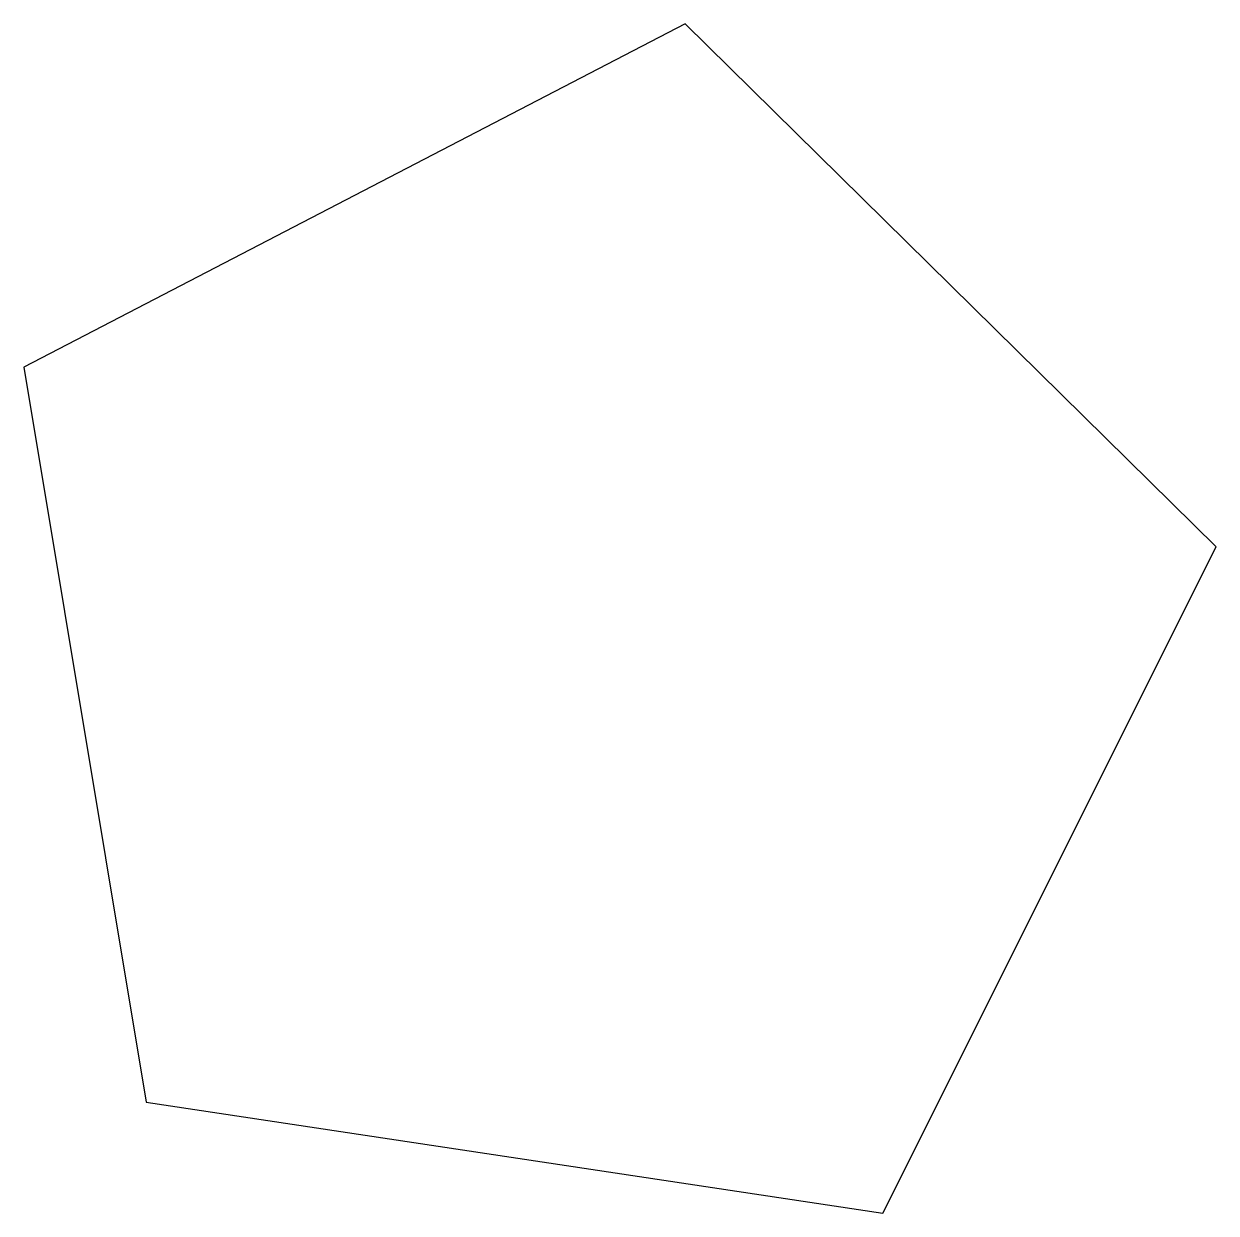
# Model space of a CAD drawing. Units: millimetres at full size, sheet at 1:100. Extents: x -24564 to 7264, y -15448 to 16305.
import ezdxf

# ---------------------------------------------------------------- set-up
doc = ezdxf.new("R2010")
doc.units = ezdxf.units.MM
doc.header["$LTSCALE"] = 100
doc.layers.add('0-0', color=7, linetype='Continuous')

msp = doc.modelspace()

# ---------------------------------------------------------------- linework, layer by layer
at = {"layer": '0-0'}
msp.add_lwpolyline([(-1631.9, -15447.5), (7264.5, 2345.4), (-6908.3, 16304.7), (-24564.1, 7139.2), (-21303.1, -12484.7)], close=True, dxfattribs=at)

doc.saveas('drawing.dxf')
